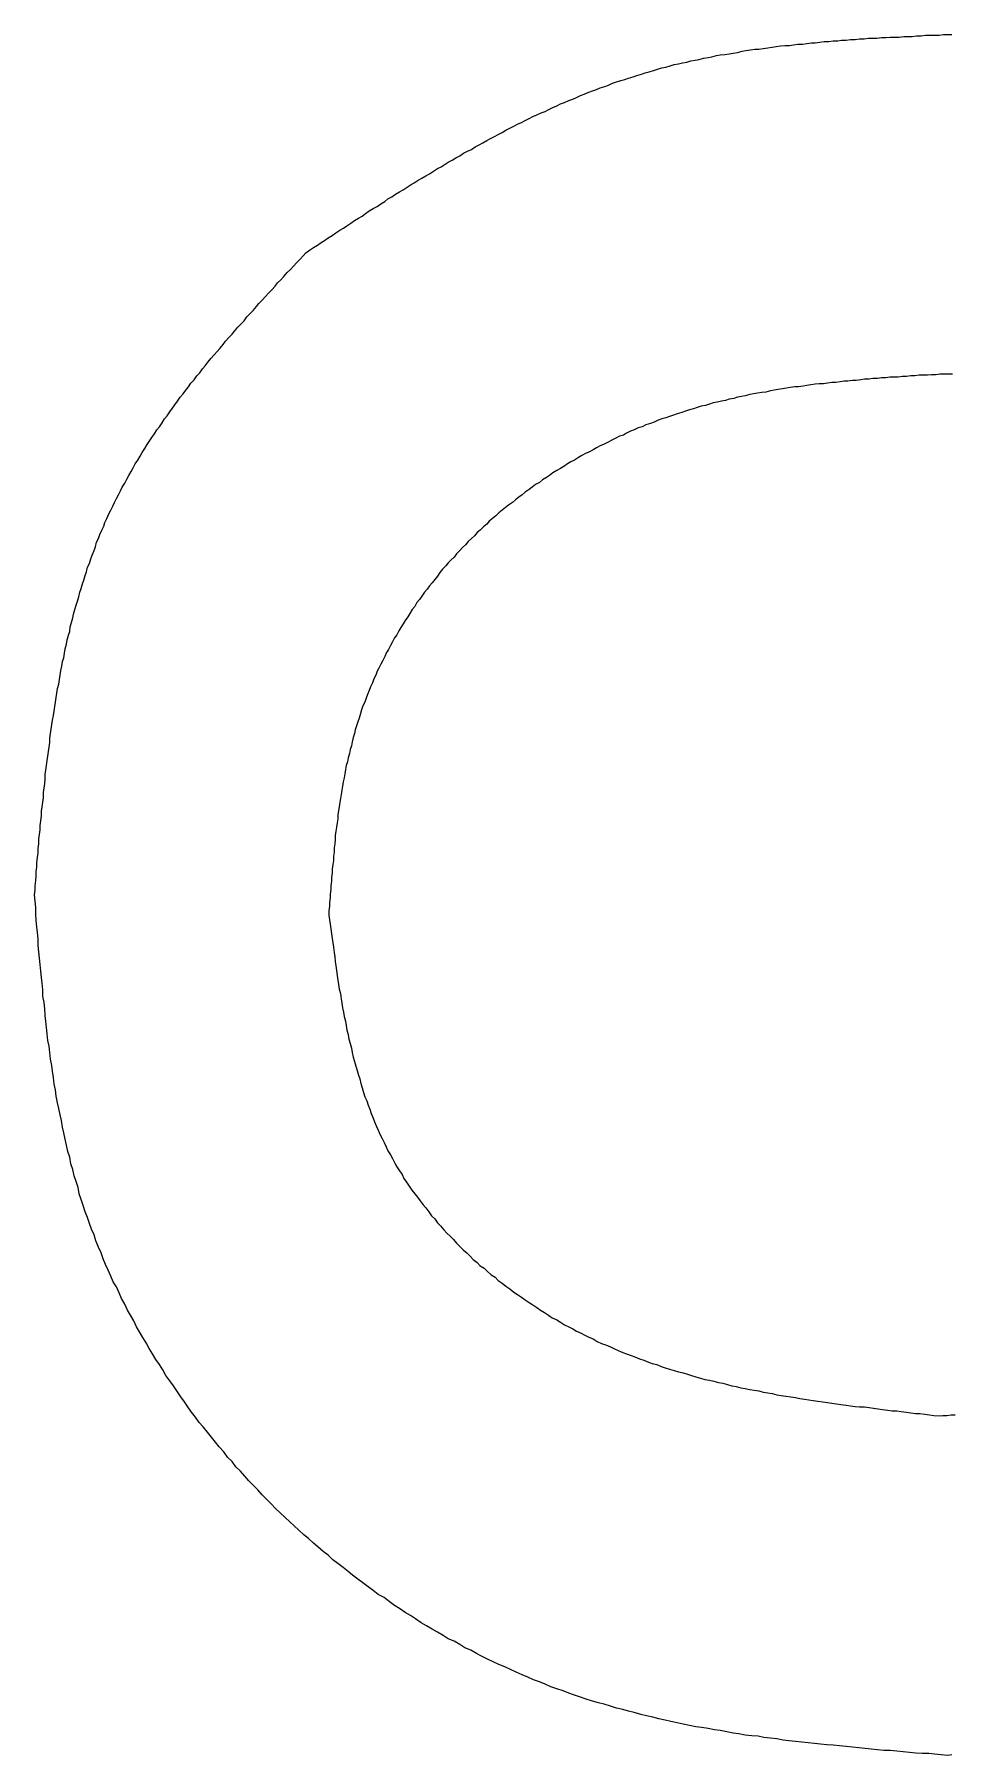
# Model space of a CAD drawing. Extents: x 3 to 263, y 7 to 182.
# Drawn here: x 147.864 to 149.293, y 161.919 to 164.6 of the extents above; entities that cross this region are included whole.
import ezdxf

# ---------------------------------------------------------------- set-up
doc = ezdxf.new("R2010")
doc.units = 0
doc.layers.get('0').update_dxf_attribs({"linetype": 'CONTINUOUS'})

msp = doc.modelspace()

# ---------------------------------------------------------------- linework, layer by layer
at = {"color": 7, "linetype": 'CONTINUOUS'}
for p, q in [((149.0675, 164.5864), (149.0745, 164.5874)), ((149.0745, 164.5874), (149.0805, 164.5874)), ((149.0805, 164.5874), (149.0875, 164.5884)), ((149.0875, 164.5884), (149.0945, 164.5894)), ((149.0945, 164.5894), (149.1015, 164.5894)), ((149.1015, 164.5894), (149.1085, 164.5904)), ((149.1085, 164.5904), (149.1155, 164.5904)), ((149.1155, 164.5904), (149.1215, 164.5914)), ((149.1215, 164.5914), (149.1285, 164.5914)), ((149.1285, 164.5914), (149.1355, 164.5924)), ((149.1355, 164.5924), (149.1425, 164.5924)), ((149.1425, 164.5924), (149.1495, 164.5934)), ((149.1495, 164.5934), (149.1565, 164.5934)), ((149.1565, 164.5934), (149.1635, 164.5944)), ((149.1635, 164.5944), (149.1695, 164.5944)), ((149.1695, 164.5944), (149.1765, 164.5944)), ((149.1765, 164.5944), (149.1835, 164.5954)), ((149.1835, 164.5954), (149.1905, 164.5954)), ((149.1905, 164.5954), (149.1975, 164.5964)), ((149.1975, 164.5964), (149.2045, 164.5964)), ((149.2045, 164.5964), (149.2115, 164.5964)), ((149.2115, 164.5964), (149.2185, 164.5974)), ((149.2185, 164.5974), (149.2245, 164.5974)), ((149.2245, 164.5974), (149.2315, 164.5974)), ((149.2315, 164.5974), (149.2385, 164.5984)), ((149.2385, 164.5984), (149.2455, 164.5984)), ((149.2455, 164.5984), (149.2525, 164.5994)), ((149.2525, 164.5994), (149.2595, 164.5994)), ((149.2595, 164.5994), (149.2665, 164.5994)), ((149.2665, 164.5994), (149.2735, 164.5994)), ((149.2735, 164.5994), (149.2805, 164.6004)), ((149.2805, 164.6004), (149.2875, 164.6004)), ((149.2875, 164.6004), (149.2935, 164.6004)), ((148.8865, 164.5594), (148.8935, 164.5604)), ((148.8935, 164.5604), (148.8995, 164.5614)), ((148.8995, 164.5614), (148.9065, 164.5634)), ((148.9065, 164.5634), (148.9135, 164.5644)), ((148.9135, 164.5644), (148.9195, 164.5654)), ((148.9195, 164.5654), (148.9265, 164.5674)), ((148.9265, 164.5674), (148.9325, 164.5684)), ((148.9325, 164.5684), (148.9395, 164.5694)), ((148.9395, 164.5694), (148.9465, 164.5704)), ((148.9465, 164.5704), (148.9525, 164.5714)), ((148.9525, 164.5714), (148.9595, 164.5724)), ((148.9595, 164.5724), (148.9665, 164.5744)), ((148.9665, 164.5744), (148.9725, 164.5754)), ((148.9725, 164.5754), (148.9795, 164.5764)), ((148.9795, 164.5764), (148.9865, 164.5774)), ((148.9865, 164.5774), (148.9925, 164.5774)), ((148.9925, 164.5774), (148.9995, 164.5784)), ((148.9995, 164.5784), (149.0065, 164.5794)), ((149.0065, 164.5794), (149.0135, 164.5804)), ((149.0135, 164.5804), (149.0195, 164.5814)), ((149.0195, 164.5814), (149.0265, 164.5824)), ((149.0265, 164.5824), (149.0335, 164.5834)), ((149.0335, 164.5834), (149.0405, 164.5834)), ((149.0405, 164.5834), (149.0465, 164.5844)), ((149.0465, 164.5844), (149.0535, 164.5854)), ((149.0535, 164.5854), (149.0605, 164.5854)), ((149.0605, 164.5854), (149.0675, 164.5864)), ((148.7895, 164.5324), (148.7965, 164.5344)), ((148.7965, 164.5344), (148.8025, 164.5364)), ((148.8025, 164.5364), (148.8095, 164.5384)), ((148.8095, 164.5384), (148.8155, 164.5404)), ((148.8155, 164.5404), (148.8215, 164.5424)), ((148.8215, 164.5424), (148.8285, 164.5444)), ((148.8285, 164.5444), (148.8345, 164.5464)), ((148.8345, 164.5464), (148.8415, 164.5484)), ((148.8415, 164.5484), (148.8475, 164.5494)), ((148.8475, 164.5494), (148.8545, 164.5514)), ((148.8545, 164.5514), (148.8605, 164.5534)), ((148.8605, 164.5534), (148.8675, 164.5544)), ((148.8675, 164.5544), (148.8735, 164.5564)), ((148.8735, 164.5564), (148.8805, 164.5574)), ((148.8805, 164.5574), (148.8865, 164.5594)), ((148.7145, 164.5054), (148.7205, 164.5074)), ((148.7205, 164.5074), (148.7275, 164.5104)), ((148.7275, 164.5104), (148.7335, 164.5124)), ((148.7335, 164.5124), (148.7395, 164.5144)), ((148.7395, 164.5144), (148.7455, 164.5174)), ((148.7455, 164.5174), (148.7525, 164.5194)), ((148.7525, 164.5194), (148.7585, 164.5214)), ((148.7585, 164.5214), (148.7645, 164.5244)), ((148.7645, 164.5244), (148.7705, 164.5264)), ((148.7705, 164.5264), (148.7775, 164.5284)), ((148.7775, 164.5284), (148.7835, 164.5304)), ((148.7835, 164.5304), (148.7895, 164.5324)), ((148.6535, 164.4784), (148.6595, 164.4804)), ((148.6595, 164.4804), (148.6655, 164.4834)), ((148.6655, 164.4834), (148.6715, 164.4864)), ((148.6715, 164.4864), (148.6775, 164.4894)), ((148.6775, 164.4894), (148.6835, 164.4924)), ((148.6835, 164.4924), (148.6895, 164.4944)), ((148.6895, 164.4944), (148.6965, 164.4974)), ((148.6965, 164.4974), (148.7025, 164.4994)), ((148.7025, 164.4994), (148.7085, 164.5024)), ((148.7085, 164.5024), (148.7145, 164.5054)), ((148.5985, 164.4514), (148.6045, 164.4544)), ((148.6045, 164.4544), (148.6105, 164.4574)), ((148.6105, 164.4574), (148.6165, 164.4604)), ((148.6165, 164.4604), (148.6225, 164.4634)), ((148.6225, 164.4634), (148.6285, 164.4664)), ((148.6285, 164.4664), (148.6345, 164.4694)), ((148.6345, 164.4694), (148.6405, 164.4724)), ((148.6405, 164.4724), (148.6465, 164.4754)), ((148.6465, 164.4754), (148.6535, 164.4784)), ((148.5505, 164.4254), (148.5565, 164.4284)), ((148.5565, 164.4284), (148.5625, 164.4314)), ((148.5625, 164.4314), (148.5685, 164.4354)), ((148.5685, 164.4354), (148.5745, 164.4384)), ((148.5745, 164.4384), (148.5805, 164.4414)), ((148.5805, 164.4414), (148.5865, 164.4444)), ((148.5865, 164.4444), (148.5925, 164.4474)), ((148.5925, 164.4474), (148.5985, 164.4514)), ((148.5035, 164.3984), (148.5085, 164.4014)), ((148.5085, 164.4014), (148.5145, 164.4044)), ((148.5145, 164.4044), (148.5205, 164.4084)), ((148.5205, 164.4084), (148.5265, 164.4114)), ((148.5265, 164.4114), (148.5325, 164.4154)), ((148.5325, 164.4154), (148.5385, 164.4184)), ((148.5385, 164.4184), (148.5445, 164.4214)), ((148.5445, 164.4214), (148.5505, 164.4254)), ((148.4555, 164.3694), (148.4615, 164.3734)), ((148.4615, 164.3734), (148.4675, 164.3764)), ((148.4675, 164.3764), (148.4735, 164.3804)), ((148.4735, 164.3804), (148.4795, 164.3834)), ((148.4795, 164.3834), (148.4855, 164.3874)), ((148.4855, 164.3874), (148.4915, 164.3914)), ((148.4915, 164.3914), (148.4975, 164.3944)), ((148.4975, 164.3944), (148.5035, 164.3984)), ((148.4145, 164.3444), (148.4205, 164.3474)), ((148.4205, 164.3474), (148.4265, 164.3514)), ((148.4265, 164.3514), (148.4325, 164.3554)), ((148.4325, 164.3554), (148.4385, 164.3584)), ((148.4385, 164.3584), (148.4445, 164.3624)), ((148.4445, 164.3624), (148.4505, 164.3664)), ((148.4505, 164.3664), (148.4555, 164.3694)), ((148.3745, 164.3174), (148.3795, 164.3214)), ((148.3795, 164.3214), (148.3855, 164.3254)), ((148.3855, 164.3254), (148.3915, 164.3294)), ((148.3915, 164.3294), (148.3975, 164.3324)), ((148.3975, 164.3324), (148.4035, 164.3364)), ((148.4035, 164.3364), (148.4095, 164.3404)), ((148.4095, 164.3404), (148.4145, 164.3444)), ((148.3335, 164.2914), (148.3395, 164.2954)), ((148.3395, 164.2954), (148.3455, 164.2984)), ((148.3455, 164.2984), (148.3505, 164.3024)), ((148.3505, 164.3024), (148.3565, 164.3064)), ((148.3565, 164.3064), (148.3625, 164.3104)), ((148.3625, 164.3104), (148.3685, 164.3144)), ((148.3685, 164.3144), (148.3745, 164.3174)), ((148.2925, 164.2644), (148.2985, 164.2684)), ((148.2985, 164.2684), (148.3045, 164.2724)), ((148.3045, 164.2724), (148.3105, 164.2764)), ((148.3105, 164.2764), (148.3155, 164.2794)), ((148.3155, 164.2794), (148.3215, 164.2834)), ((148.3215, 164.2834), (148.3275, 164.2874)), ((148.3275, 164.2874), (148.3335, 164.2914)), ((148.2625, 164.2344), (148.2675, 164.2394)), ((148.2675, 164.2394), (148.2725, 164.2454)), ((148.2725, 164.2454), (148.2775, 164.2504)), ((148.2775, 164.2504), (148.2825, 164.2554)), ((148.2825, 164.2554), (148.2865, 164.2604)), ((148.2865, 164.2604), (148.2925, 164.2644)), ((148.2385, 164.2084), (148.2425, 164.2134)), ((148.2425, 164.2134), (148.2475, 164.2184)), ((148.2475, 164.2184), (148.2525, 164.2234)), ((148.2525, 164.2234), (148.2575, 164.2294)), ((148.2575, 164.2294), (148.2625, 164.2344)), ((148.2135, 164.1814), (148.2185, 164.1864)), ((148.2185, 164.1864), (148.2235, 164.1924)), ((148.2235, 164.1924), (148.2285, 164.1974)), ((148.2285, 164.1974), (148.2335, 164.2024)), ((148.2335, 164.2024), (148.2385, 164.2084)), ((148.1905, 164.1544), (148.1945, 164.1604)), ((148.1945, 164.1604), (148.1995, 164.1654)), ((148.1995, 164.1654), (148.2045, 164.1704)), ((148.2045, 164.1704), (148.2095, 164.1764)), ((148.2095, 164.1764), (148.2135, 164.1814)), ((148.1665, 164.1284), (148.1715, 164.1334)), ((148.1715, 164.1334), (148.1755, 164.1384)), ((148.1755, 164.1384), (148.1805, 164.1444)), ((148.1805, 164.1444), (148.1855, 164.1494)), ((148.1855, 164.1494), (148.1905, 164.1544)), ((148.1435, 164.1014), (148.1485, 164.1064)), ((148.1485, 164.1064), (148.1525, 164.1114)), ((148.1525, 164.1114), (148.1575, 164.1174)), ((148.1575, 164.1174), (148.1615, 164.1224)), ((148.1615, 164.1224), (148.1665, 164.1284)), ((148.1215, 164.0734), (148.1255, 164.0794)), ((148.1255, 164.0794), (148.1295, 164.0844)), ((148.1295, 164.0844), (148.1345, 164.0904)), ((148.1345, 164.0904), (148.1385, 164.0954)), ((148.1385, 164.0954), (148.1435, 164.1014)), ((148.0995, 164.0464), (148.1035, 164.0514)), ((148.1035, 164.0514), (148.1075, 164.0574)), ((148.1075, 164.0574), (148.1125, 164.0624)), ((148.1125, 164.0624), (148.1165, 164.0684)), ((148.1165, 164.0684), (148.1215, 164.0734)), ((149.0415, 164.0504), (149.0355, 164.0494)), ((149.0485, 164.0514), (149.0415, 164.0504)), ((149.0545, 164.0514), (149.0485, 164.0514)), ((149.0615, 164.0524), (149.0545, 164.0514)), ((149.0675, 164.0534), (149.0615, 164.0524)), ((149.0735, 164.0544), (149.0675, 164.0534)), ((149.0805, 164.0554), (149.0735, 164.0544)), ((149.0865, 164.0564), (149.0805, 164.0554)), ((149.0935, 164.0564), (149.0865, 164.0564)), ((149.0995, 164.0574), (149.0935, 164.0564)), ((149.1065, 164.0584), (149.0995, 164.0574)), ((149.1125, 164.0584), (149.1065, 164.0584)), ((149.1195, 164.0594), (149.1125, 164.0584)), ((149.1255, 164.0604), (149.1195, 164.0594)), ((149.1315, 164.0604), (149.1255, 164.0604)), ((149.1385, 164.0614), (149.1315, 164.0604)), ((149.1445, 164.0614), (149.1385, 164.0614)), ((149.1515, 164.0624), (149.1445, 164.0614)), ((149.1575, 164.0634), (149.1515, 164.0624)), ((149.1645, 164.0634), (149.1575, 164.0634)), ((149.1705, 164.0644), (149.1645, 164.0634)), ((149.1775, 164.0644), (149.1705, 164.0644)), ((149.1835, 164.0654), (149.1775, 164.0644)), ((149.1905, 164.0654), (149.1835, 164.0654)), ((149.1965, 164.0664), (149.1905, 164.0654)), ((149.2035, 164.0664), (149.1965, 164.0664)), ((149.2095, 164.0664), (149.2035, 164.0664)), ((149.2165, 164.0674), (149.2095, 164.0664)), ((149.2225, 164.0674), (149.2165, 164.0674)), ((149.2295, 164.0684), (149.2225, 164.0674)), ((149.2355, 164.0684), (149.2295, 164.0684)), ((149.2425, 164.0694), (149.2355, 164.0684)), ((149.2485, 164.0694), (149.2425, 164.0694)), ((149.2555, 164.0694), (149.2485, 164.0694)), ((149.2615, 164.0704), (149.2555, 164.0694)), ((149.2685, 164.0704), (149.2615, 164.0704)), ((149.2745, 164.0714), (149.2685, 164.0704)), ((149.2815, 164.0714), (149.2745, 164.0714)), ((149.2875, 164.0714), (149.2815, 164.0714)), ((149.2945, 164.0714), (149.2875, 164.0714)), ((148.0825, 164.0234), (148.0865, 164.0294)), ((148.0865, 164.0294), (148.0905, 164.0354)), ((148.0905, 164.0354), (148.0955, 164.0404)), ((148.0955, 164.0404), (148.0995, 164.0464)), ((148.9155, 164.0244), (148.9095, 164.0224)), ((148.9215, 164.0264), (148.9155, 164.0244)), ((148.9275, 164.0274), (148.9215, 164.0264)), ((148.9345, 164.0294), (148.9275, 164.0274)), ((148.9405, 164.0304), (148.9345, 164.0294)), ((148.9465, 164.0324), (148.9405, 164.0304)), ((148.9535, 164.0334), (148.9465, 164.0324)), ((148.9595, 164.0354), (148.9535, 164.0334)), ((148.9655, 164.0364), (148.9595, 164.0354)), ((148.9715, 164.0374), (148.9655, 164.0364)), ((148.9785, 164.0394), (148.9715, 164.0374)), ((148.9845, 164.0404), (148.9785, 164.0394)), ((148.9905, 164.0414), (148.9845, 164.0404)), ((148.9975, 164.0424), (148.9905, 164.0414)), ((149.0035, 164.0434), (148.9975, 164.0424)), ((149.0105, 164.0454), (149.0035, 164.0434)), ((149.0165, 164.0464), (149.0105, 164.0454)), ((149.0225, 164.0474), (149.0165, 164.0464)), ((149.0295, 164.0484), (149.0225, 164.0474)), ((149.0355, 164.0494), (149.0295, 164.0484)), ((148.0625, 163.9954), (148.0665, 164.0014)), ((148.0665, 164.0014), (148.0705, 164.0064)), ((148.0705, 164.0064), (148.0745, 164.0124)), ((148.0745, 164.0124), (148.0785, 164.0184)), ((148.0785, 164.0184), (148.0825, 164.0234)), ((148.8355, 163.9994), (148.8295, 163.9964)), ((148.8415, 164.0014), (148.8355, 163.9994)), ((148.8475, 164.0034), (148.8415, 164.0014)), ((148.8535, 164.0054), (148.8475, 164.0034)), ((148.8595, 164.0074), (148.8535, 164.0054)), ((148.8655, 164.0094), (148.8595, 164.0074)), ((148.8725, 164.0114), (148.8655, 164.0094)), ((148.8785, 164.0134), (148.8725, 164.0114)), ((148.8845, 164.0154), (148.8785, 164.0134)), ((148.8905, 164.0174), (148.8845, 164.0154)), ((148.8965, 164.0194), (148.8905, 164.0174)), ((148.9025, 164.0214), (148.8965, 164.0194)), ((148.9095, 164.0224), (148.9025, 164.0214)), ((148.0425, 163.9664), (148.0465, 163.9724)), ((148.0465, 163.9724), (148.0505, 163.9784)), ((148.0505, 163.9784), (148.0545, 163.9844)), ((148.0545, 163.9844), (148.0585, 163.9894)), ((148.0585, 163.9894), (148.0625, 163.9954)), ((148.7695, 163.9714), (148.7635, 163.9684)), ((148.7755, 163.9744), (148.7695, 163.9714)), ((148.7815, 163.9764), (148.7755, 163.9744)), ((148.7865, 163.9794), (148.7815, 163.9764)), ((148.7925, 163.9824), (148.7865, 163.9794)), ((148.7985, 163.9844), (148.7925, 163.9824)), ((148.8045, 163.9874), (148.7985, 163.9844)), ((148.8105, 163.9894), (148.8045, 163.9874)), ((148.8165, 163.9924), (148.8105, 163.9894)), ((148.8235, 163.9944), (148.8165, 163.9924)), ((148.8295, 163.9964), (148.8235, 163.9944)), ((148.0245, 163.9374), (148.0285, 163.9434)), ((148.0285, 163.9434), (148.0315, 163.9494)), ((148.0315, 163.9494), (148.0355, 163.9554)), ((148.0355, 163.9554), (148.0395, 163.9614)), ((148.0395, 163.9614), (148.0425, 163.9664)), ((148.7165, 163.9444), (148.7115, 163.9414)), ((148.7225, 163.9474), (148.7165, 163.9444)), ((148.7285, 163.9504), (148.7225, 163.9474)), ((148.7345, 163.9534), (148.7285, 163.9504)), ((148.7395, 163.9564), (148.7345, 163.9534)), ((148.7455, 163.9594), (148.7395, 163.9564)), ((148.7515, 163.9624), (148.7455, 163.9594)), ((148.7575, 163.9654), (148.7515, 163.9624)), ((148.7635, 163.9684), (148.7575, 163.9654)), ((148.0105, 163.9134), (148.0145, 163.9194)), ((148.0145, 163.9194), (148.0175, 163.9254)), ((148.0175, 163.9254), (148.0205, 163.9314)), ((148.0205, 163.9314), (148.0245, 163.9374)), ((148.6715, 163.9174), (148.6665, 163.9134)), ((148.6775, 163.9214), (148.6715, 163.9174)), ((148.6835, 163.9244), (148.6775, 163.9214)), ((148.6885, 163.9274), (148.6835, 163.9244)), ((148.6945, 163.9314), (148.6885, 163.9274)), ((148.6995, 163.9344), (148.6945, 163.9314)), ((148.7055, 163.9374), (148.6995, 163.9344)), ((148.7115, 163.9414), (148.7055, 163.9374)), ((147.9975, 163.8894), (148.0005, 163.8954)), ((148.0005, 163.8954), (148.0045, 163.9014)), ((148.0045, 163.9014), (148.0075, 163.9074)), ((148.0075, 163.9074), (148.0105, 163.9134)), ((148.6345, 163.8914), (148.6285, 163.8874)), ((148.6395, 163.8954), (148.6345, 163.8914)), ((148.6445, 163.8994), (148.6395, 163.8954)), ((148.6505, 163.9024), (148.6445, 163.8994)), ((148.6555, 163.9064), (148.6505, 163.9024)), ((148.6615, 163.9104), (148.6555, 163.9064)), ((148.6665, 163.9134), (148.6615, 163.9104)), ((147.9825, 163.8594), (147.9855, 163.8654)), ((147.9855, 163.8654), (147.9885, 163.8714)), ((147.9885, 163.8714), (147.9915, 163.8774)), ((147.9915, 163.8774), (147.9945, 163.8834)), ((147.9945, 163.8834), (147.9975, 163.8894)), ((148.5975, 163.8634), (148.5925, 163.8594)), ((148.6025, 163.8674), (148.5975, 163.8634)), ((148.6085, 163.8714), (148.6025, 163.8674)), ((148.6135, 163.8754), (148.6085, 163.8714)), ((148.6185, 163.8794), (148.6135, 163.8754)), ((148.6235, 163.8834), (148.6185, 163.8794)), ((148.6285, 163.8874), (148.6235, 163.8834)), ((147.9715, 163.8344), (147.9735, 163.8404)), ((147.9735, 163.8404), (147.9765, 163.8464)), ((147.9765, 163.8464), (147.9795, 163.8534)), ((147.9795, 163.8534), (147.9825, 163.8594)), ((148.5685, 163.8374), (148.5635, 163.8334)), ((148.5725, 163.8424), (148.5685, 163.8374)), ((148.5775, 163.8464), (148.5725, 163.8424)), ((148.5825, 163.8504), (148.5775, 163.8464)), ((148.5875, 163.8554), (148.5825, 163.8504)), ((148.5925, 163.8594), (148.5875, 163.8554)), ((147.9585, 163.8024), (147.9605, 163.8094)), ((147.9605, 163.8094), (147.9635, 163.8154)), ((147.9635, 163.8154), (147.9655, 163.8214)), ((147.9655, 163.8214), (147.9685, 163.8284)), ((147.9685, 163.8284), (147.9715, 163.8344)), ((148.5395, 163.8104), (148.5355, 163.8054)), ((148.5445, 163.8154), (148.5395, 163.8104)), ((148.5495, 163.8194), (148.5445, 163.8154)), ((148.5535, 163.8244), (148.5495, 163.8194)), ((148.5585, 163.8284), (148.5535, 163.8244)), ((148.5635, 163.8334), (148.5585, 163.8284)), ((147.9495, 163.7764), (147.9515, 163.7834)), ((147.9515, 163.7834), (147.9535, 163.7894)), ((147.9535, 163.7894), (147.9565, 163.7964)), ((147.9565, 163.7964), (147.9585, 163.8024)), ((148.5175, 163.7864), (148.5125, 163.7814)), ((148.5215, 163.7914), (148.5175, 163.7864)), ((148.5265, 163.7964), (148.5215, 163.7914)), ((148.5305, 163.8014), (148.5265, 163.7964)), ((148.5355, 163.8054), (148.5305, 163.8014)), ((147.9405, 163.7504), (147.9425, 163.7574)), ((147.9425, 163.7574), (147.9445, 163.7634)), ((147.9445, 163.7634), (147.9465, 163.7704)), ((147.9465, 163.7704), (147.9495, 163.7764)), ((148.4915, 163.7564), (148.4875, 163.7514)), ((148.4955, 163.7624), (148.4915, 163.7564)), ((148.4995, 163.7674), (148.4955, 163.7624)), ((148.5045, 163.7724), (148.4995, 163.7674)), ((148.5085, 163.7774), (148.5045, 163.7724)), ((148.5125, 163.7814), (148.5085, 163.7774)), ((147.9325, 163.7244), (147.9345, 163.7314)), ((147.9345, 163.7314), (147.9365, 163.7374)), ((147.9365, 163.7374), (147.9385, 163.7444)), ((147.9385, 163.7444), (147.9405, 163.7504)), ((148.4715, 163.7314), (148.4675, 163.7254)), ((148.4755, 163.7364), (148.4715, 163.7314)), ((148.4795, 163.7414), (148.4755, 163.7364)), ((148.4835, 163.7464), (148.4795, 163.7414)), ((148.4875, 163.7514), (148.4835, 163.7464)), ((147.9245, 163.6974), (147.9265, 163.7044)), ((147.9265, 163.7044), (147.9285, 163.7114)), ((147.9285, 163.7114), (147.9305, 163.7174)), ((147.9305, 163.7174), (147.9325, 163.7244)), ((148.4525, 163.7044), (148.4485, 163.6984)), ((148.4565, 163.7094), (148.4525, 163.7044)), ((148.4595, 163.7154), (148.4565, 163.7094)), ((148.4635, 163.7204), (148.4595, 163.7154)), ((148.4675, 163.7254), (148.4635, 163.7204)), ((147.9185, 163.6704), (147.9195, 163.6774)), ((147.9195, 163.6774), (147.9215, 163.6844)), ((147.9215, 163.6844), (147.9235, 163.6914)), ((147.9235, 163.6914), (147.9245, 163.6974)), ((148.4345, 163.6764), (148.4315, 163.6714)), ((148.4385, 163.6824), (148.4345, 163.6764)), ((148.4415, 163.6874), (148.4385, 163.6824)), ((148.4455, 163.6934), (148.4415, 163.6874)), ((148.4485, 163.6984), (148.4455, 163.6934)), ((147.9115, 163.6434), (147.9135, 163.6504)), ((147.9135, 163.6504), (147.9145, 163.6574)), ((147.9145, 163.6574), (147.9165, 163.6644)), ((147.9165, 163.6644), (147.9185, 163.6704)), ((148.4185, 163.6484), (148.4155, 163.6424)), ((148.4215, 163.6544), (148.4185, 163.6484)), ((148.4245, 163.6604), (148.4215, 163.6544)), ((148.4285, 163.6654), (148.4245, 163.6604)), ((148.4315, 163.6714), (148.4285, 163.6654)), ((147.9065, 163.6164), (147.9075, 163.6234)), ((147.9075, 163.6234), (147.9095, 163.6294)), ((147.9095, 163.6294), (147.9105, 163.6364)), ((147.9105, 163.6364), (147.9115, 163.6434)), ((148.4065, 163.6254), (148.4035, 163.6194)), ((148.4095, 163.6314), (148.4065, 163.6254)), ((148.4125, 163.6374), (148.4095, 163.6314)), ((148.4155, 163.6424), (148.4125, 163.6374)), ((147.9015, 163.5884), (147.9025, 163.5954)), ((147.9025, 163.5954), (147.9035, 163.6024)), ((147.9035, 163.6024), (147.9045, 163.6094)), ((147.9045, 163.6094), (147.9065, 163.6164)), ((148.3925, 163.5964), (148.3905, 163.5904)), ((148.3955, 163.6024), (148.3925, 163.5964)), ((148.3975, 163.6084), (148.3955, 163.6024)), ((148.4005, 163.6134), (148.3975, 163.6084)), ((148.4035, 163.6194), (148.4005, 163.6134)), ((147.8975, 163.5674), (147.8985, 163.5744)), ((147.8985, 163.5744), (147.8995, 163.5814)), ((147.8995, 163.5814), (147.9015, 163.5884)), ((148.3825, 163.5724), (148.3805, 163.5664)), ((148.3855, 163.5784), (148.3825, 163.5724)), ((148.3875, 163.5844), (148.3855, 163.5784)), ((148.3905, 163.5904), (148.3875, 163.5844)), ((147.8935, 163.5394), (147.8945, 163.5464)), ((147.8945, 163.5464), (147.8955, 163.5534)), ((147.8955, 163.5534), (147.8965, 163.5604)), ((147.8965, 163.5604), (147.8975, 163.5674)), ((148.3715, 163.5424), (148.3695, 163.5354)), ((148.3735, 163.5484), (148.3715, 163.5424)), ((148.3755, 163.5544), (148.3735, 163.5484)), ((148.3785, 163.5604), (148.3755, 163.5544)), ((148.3805, 163.5664), (148.3785, 163.5604)), ((147.8885, 163.5114), (147.8895, 163.5184)), ((147.8895, 163.5184), (147.8905, 163.5254)), ((147.8905, 163.5254), (147.8915, 163.5324)), ((147.8915, 163.5324), (147.8935, 163.5394)), ((148.3635, 163.5174), (148.3625, 163.5114)), ((148.3655, 163.5234), (148.3635, 163.5174)), ((148.3675, 163.5294), (148.3655, 163.5234)), ((148.3695, 163.5354), (148.3675, 163.5294)), ((147.8855, 163.4834), (147.8865, 163.4904)), ((147.8865, 163.4904), (147.8875, 163.4974)), ((147.8875, 163.5044), (147.8885, 163.5114)), ((147.8875, 163.4974), (147.8875, 163.5044)), ((148.3575, 163.4924), (148.3555, 163.4864)), ((148.3585, 163.4984), (148.3575, 163.4924)), ((148.3605, 163.5054), (148.3585, 163.4984)), ((148.3625, 163.5114), (148.3605, 163.5054)), ((147.8815, 163.4544), (147.8825, 163.4614)), ((147.8825, 163.4614), (147.8835, 163.4694)), ((147.8835, 163.4694), (147.8845, 163.4764)), ((147.8845, 163.4764), (147.8855, 163.4834)), ((148.3495, 163.4614), (148.3485, 163.4554)), ((148.3515, 163.4674), (148.3495, 163.4614)), ((148.3525, 163.4734), (148.3515, 163.4674)), ((148.3545, 163.4804), (148.3525, 163.4734)), ((148.3555, 163.4864), (148.3545, 163.4804)), ((147.8795, 163.4334), (147.8805, 163.4404)), ((147.8805, 163.4474), (147.8815, 163.4544)), ((147.8805, 163.4404), (147.8805, 163.4474)), ((148.3445, 163.4364), (148.3435, 163.4294)), ((148.3465, 163.4424), (148.3445, 163.4364)), ((148.3475, 163.4484), (148.3465, 163.4424)), ((148.3485, 163.4554), (148.3475, 163.4484)), ((147.8765, 163.4044), (147.8775, 163.4114)), ((147.8775, 163.4194), (147.8785, 163.4264)), ((147.8775, 163.4114), (147.8775, 163.4194)), ((147.8785, 163.4264), (147.8795, 163.4334)), ((148.3405, 163.4104), (148.3395, 163.4044)), ((148.3415, 163.4164), (148.3405, 163.4104)), ((148.3425, 163.4234), (148.3415, 163.4164)), ((148.3435, 163.4294), (148.3425, 163.4234)), ((147.8735, 163.3754), (147.8745, 163.3834)), ((147.8745, 163.3904), (147.8755, 163.3974)), ((147.8745, 163.3834), (147.8745, 163.3904)), ((147.8755, 163.3974), (147.8765, 163.4044)), ((148.3375, 163.3914), (148.3365, 163.3844)), ((148.3365, 163.3844), (148.3365, 163.3784)), ((148.3385, 163.3974), (148.3375, 163.3914)), ((148.3395, 163.4044), (148.3385, 163.3974)), ((147.8705, 163.3474), (147.8715, 163.3544)), ((147.8715, 163.3544), (147.8725, 163.3614)), ((147.8725, 163.3684), (147.8735, 163.3754)), ((147.8725, 163.3614), (147.8725, 163.3684)), ((148.3335, 163.3594), (148.3325, 163.3524)), ((148.3345, 163.3654), (148.3335, 163.3594)), ((148.3355, 163.3724), (148.3345, 163.3654)), ((148.3365, 163.3784), (148.3355, 163.3724)), ((147.8695, 163.3324), (147.8705, 163.3394)), ((147.8695, 163.3254), (147.8695, 163.3324)), ((147.8705, 163.3394), (147.8705, 163.3474)), ((148.3315, 163.3394), (148.3305, 163.3334)), ((148.3305, 163.3334), (148.3305, 163.3264)), ((148.3325, 163.3464), (148.3315, 163.3394)), ((148.3325, 163.3524), (148.3325, 163.3464)), ((147.8665, 163.2964), (147.8675, 163.3034)), ((147.8675, 163.3104), (147.8685, 163.3184)), ((147.8675, 163.3034), (147.8675, 163.3104)), ((147.8685, 163.3184), (147.8695, 163.3254)), ((148.3285, 163.3074), (148.3275, 163.3004)), ((148.3275, 163.3004), (148.3275, 163.2944)), ((148.3295, 163.3134), (148.3285, 163.3074)), ((148.3305, 163.3264), (148.3295, 163.3204)), ((148.3295, 163.3204), (148.3295, 163.3134)), ((147.8645, 163.2744), (147.8655, 163.2824)), ((147.8645, 163.2674), (147.8645, 163.2744)), ((147.8655, 163.2824), (147.8665, 163.2894)), ((147.8665, 163.2894), (147.8665, 163.2964)), ((148.3265, 163.2814), (148.3255, 163.2744)), ((148.3255, 163.2744), (148.3255, 163.2684)), ((148.3275, 163.2944), (148.3265, 163.2874)), ((148.3265, 163.2874), (148.3265, 163.2814)), ((147.8635, 163.2604), (147.8645, 163.2674)), ((147.8645, 163.2504), (147.8635, 163.2604)), ((147.8655, 163.2404), (147.8645, 163.2504)), ((148.3245, 163.2554), (148.3235, 163.2484)), ((148.3235, 163.2484), (148.3235, 163.2424)), ((148.3255, 163.2684), (148.3245, 163.2614)), ((148.3245, 163.2614), (148.3245, 163.2554)), ((147.8655, 163.2304), (147.8655, 163.2404)), ((147.8665, 163.2204), (147.8655, 163.2304)), ((147.8675, 163.2104), (147.8665, 163.2204)), ((148.3235, 163.2424), (148.3225, 163.2354)), ((148.3225, 163.2354), (148.3225, 163.2284)), ((148.3225, 163.2284), (148.3235, 163.2214)), ((148.3235, 163.2214), (148.3245, 163.2144)), ((147.8685, 163.2014), (147.8675, 163.2104)), ((147.8695, 163.1914), (147.8685, 163.2014)), ((148.3245, 163.2144), (148.3255, 163.2074)), ((148.3255, 163.2074), (148.3265, 163.1994)), ((148.3265, 163.1994), (148.3275, 163.1924)), ((147.8695, 163.1814), (147.8695, 163.1914)), ((147.8705, 163.1714), (147.8695, 163.1814)), ((147.8715, 163.1614), (147.8705, 163.1714)), ((148.3275, 163.1924), (148.3285, 163.1854)), ((148.3285, 163.1854), (148.3295, 163.1784)), ((148.3295, 163.1784), (148.3305, 163.1704)), ((148.3305, 163.1704), (148.3315, 163.1634)), ((147.8725, 163.1514), (147.8715, 163.1614)), ((147.8735, 163.1414), (147.8725, 163.1514)), ((147.8745, 163.1314), (147.8735, 163.1414)), ((148.3315, 163.1634), (148.3325, 163.1564)), ((148.3325, 163.1564), (148.3335, 163.1494)), ((148.3335, 163.1494), (148.3345, 163.1424)), ((148.3345, 163.1424), (148.3355, 163.1344)), ((147.8755, 163.1224), (147.8745, 163.1314)), ((147.8765, 163.1124), (147.8755, 163.1224)), ((147.8765, 163.1024), (147.8765, 163.1124)), ((148.3355, 163.1344), (148.3365, 163.1274)), ((148.3365, 163.1274), (148.3375, 163.1204)), ((148.3375, 163.1204), (148.3385, 163.1134)), ((148.3385, 163.1134), (148.3405, 163.1064)), ((147.8785, 163.0924), (147.8765, 163.1024)), ((147.8795, 163.0824), (147.8785, 163.0924)), ((148.3405, 163.1064), (148.3415, 163.0984)), ((148.3415, 163.0984), (148.3425, 163.0914)), ((148.3425, 163.0914), (148.3435, 163.0844)), ((147.8805, 163.0724), (147.8795, 163.0824)), ((147.8815, 163.0634), (147.8805, 163.0724)), ((147.8825, 163.0534), (147.8815, 163.0634)), ((148.3435, 163.0844), (148.3455, 163.0774)), ((148.3455, 163.0774), (148.3465, 163.0704)), ((148.3465, 163.0704), (148.3485, 163.0634)), ((148.3485, 163.0634), (148.3495, 163.0564)), ((147.8835, 163.0434), (147.8825, 163.0534)), ((147.8845, 163.0334), (147.8835, 163.0434)), ((147.8865, 163.0244), (147.8845, 163.0334)), ((148.3495, 163.0564), (148.3505, 163.0494)), ((148.3505, 163.0494), (148.3525, 163.0424)), ((148.3525, 163.0424), (148.3535, 163.0354)), ((148.3535, 163.0354), (148.3555, 163.0284)), ((147.8875, 163.0144), (147.8865, 163.0244)), ((147.8885, 163.0044), (147.8875, 163.0144)), ((148.3555, 163.0284), (148.3575, 163.0214)), ((148.3575, 163.0214), (148.3585, 163.0144)), ((148.3585, 163.0144), (148.3605, 163.0074)), ((148.3605, 163.0074), (148.3625, 163.0004)), ((147.8905, 162.9944), (147.8885, 163.0044)), ((147.8915, 162.9854), (147.8905, 162.9944)), ((147.8935, 162.9754), (147.8915, 162.9854)), ((148.3625, 163.0004), (148.3645, 162.9934)), ((148.3645, 162.9934), (148.3665, 162.9864)), ((148.3665, 162.9864), (148.3685, 162.9794)), ((148.3685, 162.9794), (148.3705, 162.9734)), ((147.8945, 162.9654), (147.8935, 162.9754)), ((147.8965, 162.9564), (147.8945, 162.9654)), ((147.8975, 162.9464), (147.8965, 162.9564)), ((148.3705, 162.9734), (148.3725, 162.9664)), ((148.3725, 162.9664), (148.3745, 162.9594)), ((148.3745, 162.9594), (148.3765, 162.9524)), ((148.3765, 162.9524), (148.3785, 162.9454)), ((147.8995, 162.9364), (147.8975, 162.9464)), ((147.9015, 162.9274), (147.8995, 162.9364)), ((147.9035, 162.9174), (147.9015, 162.9274)), ((148.3785, 162.9454), (148.3815, 162.9394)), ((148.3815, 162.9394), (148.3835, 162.9324)), ((148.3835, 162.9324), (148.3865, 162.9264)), ((148.3865, 162.9264), (148.3885, 162.9194)), ((147.9055, 162.9084), (147.9035, 162.9174)), ((147.9075, 162.8984), (147.9055, 162.9084)), ((147.9095, 162.8894), (147.9075, 162.8984)), ((148.3885, 162.9194), (148.3915, 162.9124)), ((148.3915, 162.9124), (148.3935, 162.9064)), ((148.3935, 162.9064), (148.3965, 162.8994)), ((148.3965, 162.8994), (148.3995, 162.8934)), ((147.9115, 162.8794), (147.9095, 162.8894)), ((147.9135, 162.8704), (147.9115, 162.8794)), ((148.3995, 162.8934), (148.4025, 162.8864)), ((148.4025, 162.8864), (148.4055, 162.8804)), ((148.4055, 162.8804), (148.4085, 162.8744)), ((148.4085, 162.8744), (148.4115, 162.8674)), ((147.9155, 162.8604), (147.9135, 162.8704)), ((147.9185, 162.8514), (147.9155, 162.8604)), ((147.9205, 162.8414), (147.9185, 162.8514)), ((148.4115, 162.8674), (148.4145, 162.8614)), ((148.4145, 162.8614), (148.4185, 162.8554)), ((148.4185, 162.8554), (148.4215, 162.8494)), ((148.4215, 162.8494), (148.4255, 162.8424)), ((147.9235, 162.8324), (147.9205, 162.8414)), ((147.9255, 162.8224), (147.9235, 162.8324)), ((147.9285, 162.8134), (147.9255, 162.8224)), ((148.4255, 162.8424), (148.4285, 162.8364)), ((148.4285, 162.8364), (148.4325, 162.8304)), ((148.4325, 162.8304), (148.4365, 162.8244)), ((148.4365, 162.8244), (148.4395, 162.8184)), ((148.4395, 162.8184), (148.4435, 162.8124)), ((147.9315, 162.8044), (147.9285, 162.8134)), ((147.9335, 162.7944), (147.9315, 162.8044)), ((147.9365, 162.7854), (147.9335, 162.7944)), ((148.4435, 162.8124), (148.4475, 162.8064)), ((148.4475, 162.8064), (148.4515, 162.8004)), ((148.4515, 162.8004), (148.4565, 162.7944)), ((148.4565, 162.7944), (148.4605, 162.7894)), ((147.9395, 162.7764), (147.9365, 162.7854)), ((147.9425, 162.7664), (147.9395, 162.7764)), ((147.9465, 162.7574), (147.9425, 162.7664)), ((148.4605, 162.7894), (148.4645, 162.7834)), ((148.4645, 162.7834), (148.4695, 162.7774)), ((148.4695, 162.7774), (148.4735, 162.7724)), ((148.4735, 162.7724), (148.4785, 162.7664)), ((148.4785, 162.7664), (148.4825, 162.7604)), ((147.9495, 162.7484), (147.9465, 162.7574)), ((147.9525, 162.7394), (147.9495, 162.7484)), ((147.9565, 162.7304), (147.9525, 162.7394)), ((148.4825, 162.7604), (148.4875, 162.7554)), ((148.4875, 162.7554), (148.4915, 162.7494)), ((148.4915, 162.7494), (148.4965, 162.7444)), ((148.4965, 162.7444), (148.5015, 162.7384)), ((148.5015, 162.7384), (148.5065, 162.7334)), ((147.9595, 162.7214), (147.9565, 162.7304)), ((147.9635, 162.7114), (147.9595, 162.7214)), ((147.9675, 162.7024), (147.9635, 162.7114)), ((148.5065, 162.7334), (148.5115, 162.7284)), ((148.5115, 162.7284), (148.5165, 162.7234)), ((148.5165, 162.7234), (148.5215, 162.7174)), ((148.5215, 162.7174), (148.5265, 162.7124)), ((148.5265, 162.7124), (148.5315, 162.7074)), ((147.9705, 162.6934), (147.9675, 162.7024)), ((147.9745, 162.6844), (147.9705, 162.6934)), ((147.9785, 162.6754), (147.9745, 162.6844)), ((148.5315, 162.7074), (148.5375, 162.7024)), ((148.5375, 162.7024), (148.5425, 162.6974)), ((148.5425, 162.6974), (148.5475, 162.6924)), ((148.5475, 162.6924), (148.5535, 162.6874)), ((148.5535, 162.6874), (148.5585, 162.6824)), ((147.9825, 162.6664), (147.9785, 162.6754)), ((147.9865, 162.6574), (147.9825, 162.6664)), ((147.9915, 162.6494), (147.9865, 162.6574)), ((148.5585, 162.6824), (148.5645, 162.6784)), ((148.5645, 162.6784), (148.5695, 162.6734)), ((148.5695, 162.6734), (148.5755, 162.6684)), ((148.5755, 162.6684), (148.5815, 162.6644)), ((148.5815, 162.6644), (148.5865, 162.6594)), ((148.5865, 162.6594), (148.5925, 162.6554)), ((147.9955, 162.6404), (147.9915, 162.6494)), ((147.9995, 162.6314), (147.9955, 162.6404)), ((148.0045, 162.6224), (147.9995, 162.6314)), ((148.5925, 162.6554), (148.5985, 162.6504)), ((148.5985, 162.6504), (148.6045, 162.6464)), ((148.6045, 162.6464), (148.6105, 162.6414)), ((148.6105, 162.6414), (148.6165, 162.6374)), ((148.6165, 162.6374), (148.6225, 162.6334)), ((148.6225, 162.6334), (148.6285, 162.6294)), ((148.0085, 162.6134), (148.0045, 162.6224)), ((148.0135, 162.6054), (148.0085, 162.6134)), ((148.0185, 162.5964), (148.0135, 162.6054)), ((148.6285, 162.6294), (148.6345, 162.6254)), ((148.6345, 162.6254), (148.6405, 162.6214)), ((148.6405, 162.6214), (148.6465, 162.6174)), ((148.6465, 162.6174), (148.6525, 162.6134)), ((148.6525, 162.6134), (148.6585, 162.6094)), ((148.6585, 162.6094), (148.6645, 162.6054)), ((148.6645, 162.6054), (148.6705, 162.6014)), ((148.0225, 162.5874), (148.0185, 162.5964)), ((148.0275, 162.5794), (148.0225, 162.5874)), ((148.0325, 162.5704), (148.0275, 162.5794)), ((148.6705, 162.6014), (148.6775, 162.5984)), ((148.6775, 162.5984), (148.6835, 162.5944)), ((148.6835, 162.5944), (148.6895, 162.5904)), ((148.6895, 162.5904), (148.6965, 162.5874)), ((148.6965, 162.5874), (148.7025, 162.5844)), ((148.7025, 162.5844), (148.7085, 162.5804)), ((148.7085, 162.5804), (148.7155, 162.5774)), ((148.7155, 162.5774), (148.7215, 162.5744)), ((148.0375, 162.5624), (148.0325, 162.5704)), ((148.0425, 162.5534), (148.0375, 162.5624)), ((148.0475, 162.5454), (148.0425, 162.5534)), ((148.7215, 162.5744), (148.7275, 162.5714)), ((148.7275, 162.5714), (148.7345, 162.5684)), ((148.7345, 162.5684), (148.7405, 162.5644)), ((148.7405, 162.5644), (148.7475, 162.5614)), ((148.7475, 162.5614), (148.7535, 162.5594)), ((148.7535, 162.5594), (148.7605, 162.5564)), ((148.7605, 162.5564), (148.7665, 162.5534)), ((148.7665, 162.5534), (148.7735, 162.5504)), ((148.7735, 162.5504), (148.7805, 162.5474)), ((148.0525, 162.5364), (148.0475, 162.5454)), ((148.0585, 162.5284), (148.0525, 162.5364)), ((148.0635, 162.5204), (148.0585, 162.5284)), ((148.7805, 162.5474), (148.7865, 162.5454)), ((148.7865, 162.5454), (148.7935, 162.5424)), ((148.7935, 162.5424), (148.7995, 162.5404)), ((148.7995, 162.5404), (148.8065, 162.5374)), ((148.8065, 162.5374), (148.8135, 162.5354)), ((148.8135, 162.5354), (148.8205, 162.5324)), ((148.8205, 162.5324), (148.8265, 162.5304)), ((148.8265, 162.5304), (148.8335, 162.5284)), ((148.8335, 162.5284), (148.8405, 162.5254)), ((148.8405, 162.5254), (148.8465, 162.5234)), ((148.8465, 162.5234), (148.8535, 162.5214)), ((148.0685, 162.5114), (148.0635, 162.5204)), ((148.0745, 162.5034), (148.0685, 162.5114)), ((148.0805, 162.4954), (148.0745, 162.5034)), ((148.0855, 162.4874), (148.0805, 162.4954)), ((148.8535, 162.5214), (148.8605, 162.5194)), ((148.8605, 162.5194), (148.8675, 162.5174)), ((148.8675, 162.5174), (148.8745, 162.5154)), ((148.8745, 162.5154), (148.8815, 162.5134)), ((148.8815, 162.5134), (148.8875, 162.5114)), ((148.8875, 162.5114), (148.8945, 162.5094)), ((148.8945, 162.5094), (148.9015, 162.5074)), ((148.9015, 162.5074), (148.9085, 162.5054)), ((148.9085, 162.5054), (148.9155, 162.5044)), ((148.9155, 162.5044), (148.9225, 162.5024)), ((148.9225, 162.5024), (148.9295, 162.5004)), ((148.9295, 162.5004), (148.9365, 162.4994)), ((148.9365, 162.4994), (148.9435, 162.4974)), ((148.9435, 162.4974), (148.9505, 162.4954)), ((148.9505, 162.4954), (148.9575, 162.4944)), ((148.0915, 162.4784), (148.0855, 162.4874)), ((148.0975, 162.4704), (148.0915, 162.4784)), ((148.1025, 162.4624), (148.0975, 162.4704)), ((148.9575, 162.4944), (148.9645, 162.4924)), ((148.9645, 162.4924), (148.9715, 162.4914)), ((148.9715, 162.4914), (148.9785, 162.4894)), ((148.9785, 162.4894), (148.9855, 162.4884)), ((148.9855, 162.4884), (148.9925, 162.4874)), ((148.9925, 162.4874), (148.9995, 162.4854)), ((148.9995, 162.4854), (149.0065, 162.4844)), ((149.0065, 162.4844), (149.0135, 162.4834)), ((149.0135, 162.4834), (149.0205, 162.4814)), ((149.0205, 162.4814), (149.0275, 162.4804)), ((149.0275, 162.4804), (149.0345, 162.4794)), ((149.0345, 162.4794), (149.0425, 162.4784)), ((149.0425, 162.4784), (149.0495, 162.4774)), ((149.0495, 162.4774), (149.0565, 162.4754)), ((149.0565, 162.4754), (149.0635, 162.4744)), ((149.0635, 162.4744), (149.0705, 162.4734)), ((149.0705, 162.4734), (149.0775, 162.4724)), ((149.0775, 162.4724), (149.0845, 162.4714)), ((149.0845, 162.4714), (149.0925, 162.4704)), ((149.0925, 162.4704), (149.0995, 162.4694)), ((149.0995, 162.4694), (149.1065, 162.4684)), ((148.1085, 162.4544), (148.1025, 162.4624)), ((148.1145, 162.4464), (148.1085, 162.4544)), ((148.1205, 162.4384), (148.1145, 162.4464)), ((149.1065, 162.4684), (149.1135, 162.4674)), ((149.1135, 162.4674), (149.1205, 162.4664)), ((149.1205, 162.4664), (149.1285, 162.4654)), ((149.1285, 162.4654), (149.1355, 162.4644)), ((149.1355, 162.4644), (149.1425, 162.4634)), ((149.1425, 162.4634), (149.1495, 162.4624)), ((149.1495, 162.4624), (149.1575, 162.4624)), ((149.1575, 162.4624), (149.1645, 162.4614)), ((149.1645, 162.4614), (149.1715, 162.4604)), ((149.1715, 162.4604), (149.1785, 162.4594)), ((149.1785, 162.4594), (149.1855, 162.4584)), ((149.1855, 162.4584), (149.1935, 162.4574)), ((149.1935, 162.4574), (149.2005, 162.4564)), ((149.2005, 162.4564), (149.2075, 162.4564)), ((149.2075, 162.4564), (149.2145, 162.4554)), ((149.2145, 162.4554), (149.2225, 162.4544)), ((149.2225, 162.4544), (149.2295, 162.4534)), ((149.2295, 162.4534), (149.2365, 162.4524)), ((149.2365, 162.4524), (149.2435, 162.4524)), ((149.2435, 162.4524), (149.2515, 162.4514)), ((149.2515, 162.4514), (149.2585, 162.4504)), ((149.2585, 162.4504), (149.2655, 162.4494)), ((149.2655, 162.4494), (149.2735, 162.4484)), ((149.2735, 162.4484), (149.2795, 162.4494)), ((149.2795, 162.4494), (149.2855, 162.4494)), ((149.2855, 162.4494), (149.2925, 162.4504)), ((149.2925, 162.4504), (149.2985, 162.4504)), ((148.1265, 162.4314), (148.1205, 162.4384)), ((148.1335, 162.4234), (148.1265, 162.4314)), ((148.1395, 162.4154), (148.1335, 162.4234)), ((148.1455, 162.4074), (148.1395, 162.4154)), ((148.1515, 162.4004), (148.1455, 162.4074)), ((148.1585, 162.3924), (148.1515, 162.4004)), ((148.1645, 162.3844), (148.1585, 162.3924)), ((148.1715, 162.3774), (148.1645, 162.3844)), ((148.1775, 162.3694), (148.1715, 162.3774)), ((148.1845, 162.3624), (148.1775, 162.3694)), ((148.1915, 162.3544), (148.1845, 162.3624)), ((148.1975, 162.3474), (148.1915, 162.3544)), ((148.2045, 162.3404), (148.1975, 162.3474)), ((148.2115, 162.3334), (148.2045, 162.3404)), ((148.2185, 162.3254), (148.2115, 162.3334)), ((148.2255, 162.3184), (148.2185, 162.3254)), ((148.2325, 162.3114), (148.2255, 162.3184)), ((148.2395, 162.3044), (148.2325, 162.3114)), ((148.2465, 162.2974), (148.2395, 162.3044)), ((148.2545, 162.2904), (148.2465, 162.2974)), ((148.2615, 162.2834), (148.2545, 162.2904)), ((148.2685, 162.2774), (148.2615, 162.2834)), ((148.2755, 162.2704), (148.2685, 162.2774)), ((148.2835, 162.2634), (148.2755, 162.2704)), ((148.2905, 162.2574), (148.2835, 162.2634)), ((148.2985, 162.2504), (148.2905, 162.2574)), ((148.3055, 162.2444), (148.2985, 162.2504)), ((148.3135, 162.2374), (148.3055, 162.2444)), ((148.3215, 162.2314), (148.3135, 162.2374)), ((148.3285, 162.2244), (148.3215, 162.2314)), ((148.3365, 162.2184), (148.3285, 162.2244)), ((148.3445, 162.2124), (148.3365, 162.2184)), ((148.3525, 162.2064), (148.3445, 162.2124)), ((148.3595, 162.2004), (148.3525, 162.2064)), ((148.3675, 162.1944), (148.3595, 162.2004)), ((148.3755, 162.1884), (148.3675, 162.1944)), ((148.3835, 162.1824), (148.3755, 162.1884)), ((148.3915, 162.1764), (148.3835, 162.1824)), ((148.3995, 162.1704), (148.3915, 162.1764)), ((148.4085, 162.1654), (148.3995, 162.1704)), ((148.4165, 162.1594), (148.4085, 162.1654)), ((148.4245, 162.1534), (148.4165, 162.1594)), ((148.4325, 162.1484), (148.4245, 162.1534)), ((148.4415, 162.1424), (148.4325, 162.1484)), ((148.4495, 162.1374), (148.4415, 162.1424)), ((148.4575, 162.1324), (148.4495, 162.1374)), ((148.4665, 162.1264), (148.4575, 162.1324)), ((148.4745, 162.1214), (148.4665, 162.1264)), ((148.4835, 162.1164), (148.4745, 162.1214)), ((148.4915, 162.1114), (148.4835, 162.1164)), ((148.5005, 162.1064), (148.4915, 162.1114)), ((148.5085, 162.1014), (148.5005, 162.1064)), ((148.5175, 162.0974), (148.5085, 162.1014)), ((148.5265, 162.0924), (148.5175, 162.0974)), ((148.5345, 162.0874), (148.5265, 162.0924)), ((148.5435, 162.0834), (148.5345, 162.0874)), ((148.5525, 162.0784), (148.5435, 162.0834)), ((148.5605, 162.0744), (148.5525, 162.0784)), ((148.5695, 162.0694), (148.5605, 162.0744)), ((148.5785, 162.0654), (148.5695, 162.0694)), ((148.5875, 162.0614), (148.5785, 162.0654)), ((148.5965, 162.0574), (148.5875, 162.0614)), ((148.6055, 162.0534), (148.5965, 162.0574)), ((148.6145, 162.0494), (148.6055, 162.0534)), ((148.6235, 162.0454), (148.6145, 162.0494)), ((148.6325, 162.0414), (148.6235, 162.0454)), ((148.6415, 162.0374), (148.6325, 162.0414)), ((148.6505, 162.0344), (148.6415, 162.0374)), ((148.6595, 162.0304), (148.6505, 162.0344)), ((148.6685, 162.0264), (148.6595, 162.0304)), ((148.6775, 162.0234), (148.6685, 162.0264)), ((148.6875, 162.0204), (148.6775, 162.0234)), ((148.6965, 162.0164), (148.6875, 162.0204)), ((148.7055, 162.0134), (148.6965, 162.0164)), ((148.7145, 162.0104), (148.7055, 162.0134)), ((148.7235, 162.0074), (148.7145, 162.0104)), ((148.7335, 162.0044), (148.7235, 162.0074)), ((148.7425, 162.0014), (148.7335, 162.0044)), ((148.7515, 161.9994), (148.7425, 162.0014)), ((148.7615, 161.9964), (148.7515, 161.9994)), ((148.7705, 161.9934), (148.7615, 161.9964)), ((148.7805, 161.9914), (148.7705, 161.9934)), ((148.7895, 161.9884), (148.7805, 161.9914)), ((148.7985, 161.9864), (148.7895, 161.9884)), ((148.8085, 161.9834), (148.7985, 161.9864)), ((148.8175, 161.9814), (148.8085, 161.9834)), ((148.8275, 161.9794), (148.8175, 161.9814)), ((148.8365, 161.9764), (148.8275, 161.9794)), ((148.8465, 161.9744), (148.8365, 161.9764)), ((148.8555, 161.9724), (148.8465, 161.9744)), ((148.8655, 161.9704), (148.8555, 161.9724)), ((148.8745, 161.9684), (148.8655, 161.9704)), ((148.8845, 161.9664), (148.8745, 161.9684)), ((148.8945, 161.9644), (148.8845, 161.9664)), ((148.9035, 161.9634), (148.8945, 161.9644)), ((148.9135, 161.9614), (148.9035, 161.9634)), ((148.9235, 161.9594), (148.9135, 161.9614)), ((148.9325, 161.9584), (148.9235, 161.9594)), ((148.9425, 161.9564), (148.9325, 161.9584)), ((148.9525, 161.9544), (148.9425, 161.9564)), ((148.9615, 161.9534), (148.9525, 161.9544)), ((148.9715, 161.9514), (148.9615, 161.9534)), ((148.9815, 161.9504), (148.9715, 161.9514)), ((148.9915, 161.9494), (148.9815, 161.9504)), ((149.0005, 161.9474), (148.9915, 161.9494)), ((149.0105, 161.9464), (149.0005, 161.9474)), ((149.0205, 161.9454), (149.0105, 161.9464)), ((149.0305, 161.9434), (149.0205, 161.9454)), ((149.0395, 161.9424), (149.0305, 161.9434)), ((149.0495, 161.9414), (149.0395, 161.9424)), ((149.0595, 161.9404), (149.0495, 161.9414)), ((149.0695, 161.9394), (149.0595, 161.9404)), ((149.0795, 161.9384), (149.0695, 161.9394)), ((149.0885, 161.9374), (149.0795, 161.9384)), ((149.0985, 161.9364), (149.0885, 161.9374)), ((149.1085, 161.9354), (149.0985, 161.9364)), ((149.1185, 161.9344), (149.1085, 161.9354)), ((149.1285, 161.9334), (149.1185, 161.9344)), ((149.1385, 161.9324), (149.1285, 161.9334)), ((149.1485, 161.9314), (149.1385, 161.9324)), ((149.1585, 161.9304), (149.1485, 161.9314)), ((149.1675, 161.9294), (149.1585, 161.9304)), ((149.1775, 161.9284), (149.1675, 161.9294)), ((149.1875, 161.9274), (149.1775, 161.9284)), ((149.1975, 161.9274), (149.1875, 161.9274)), ((149.2075, 161.9264), (149.1975, 161.9274)), ((149.2175, 161.9254), (149.2075, 161.9264)), ((149.2275, 161.9244), (149.2175, 161.9254)), ((149.2375, 161.9234), (149.2275, 161.9244)), ((149.2475, 161.9224), (149.2375, 161.9234)), ((149.2575, 161.9224), (149.2475, 161.9224)), ((149.2665, 161.9214), (149.2575, 161.9224)), ((149.2765, 161.9204), (149.2665, 161.9214)), ((149.2865, 161.9194), (149.2765, 161.9204)), ((149.2935, 161.9204), (149.2865, 161.9194))]:
    msp.add_line(p, q, dxfattribs=at)

doc.saveas('drawing.dxf')
